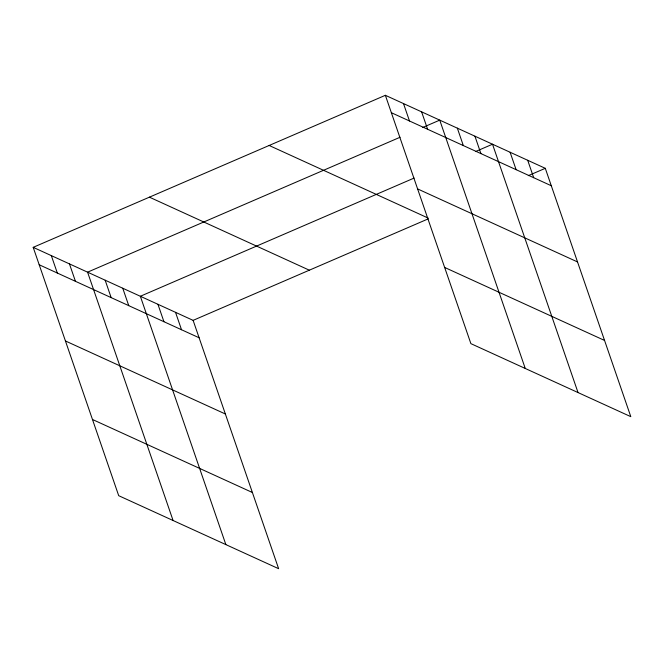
<?xml version="1.0" encoding="UTF-8"?>
<svg xmlns="http://www.w3.org/2000/svg" width="664" height="664" viewBox="0 0 664 664"><rect width="100%" height="100%" fill="white"/><g stroke="black" fill="none" stroke-linecap="round" stroke-linejoin="round"><path stroke-width="1" d="M33.2 247.34L193.116 320.363L278.631 568.699L118.707 495.684L33.2 247.34L385.369 95.301L545.293 168.316L630.8 416.66L470.884 343.637L385.369 95.301M400.06 137.257L87.573 272.174L173.08 520.51M422.736 127.471L439.742 120.126L525.257 368.462M414.095 178.077L140.345 296.268L225.86 544.604M475.507 151.566L492.514 144.221L578.029 392.557M193.116 320.363L428.122 218.904M528.287 175.661L545.293 168.316M391.37 112.714L551.286 185.737M417.606 188.916L577.522 261.94M269.152 145.474L428.147 218.066M444.639 267.434L604.564 340.449M149.417 197.167L309.333 270.19M39.201 264.762L199.117 337.777M65.437 340.964L225.353 413.987M92.47 419.482L252.386 492.497M527.697 160.281L533.698 177.703M510.11 152.255L516.102 169.669M474.926 136.186L480.919 153.608M457.338 128.16L463.331 145.574M421.615 111.851L427.616 129.264M403.496 103.576L409.489 120.989M175.528 312.329L181.529 329.751M157.941 304.295L163.933 321.716M122.757 288.234L128.75 305.647M105.161 280.2L111.162 297.621M69.446 263.89L75.447 281.312M51.327 255.615L57.32 273.037"/></g></svg>
